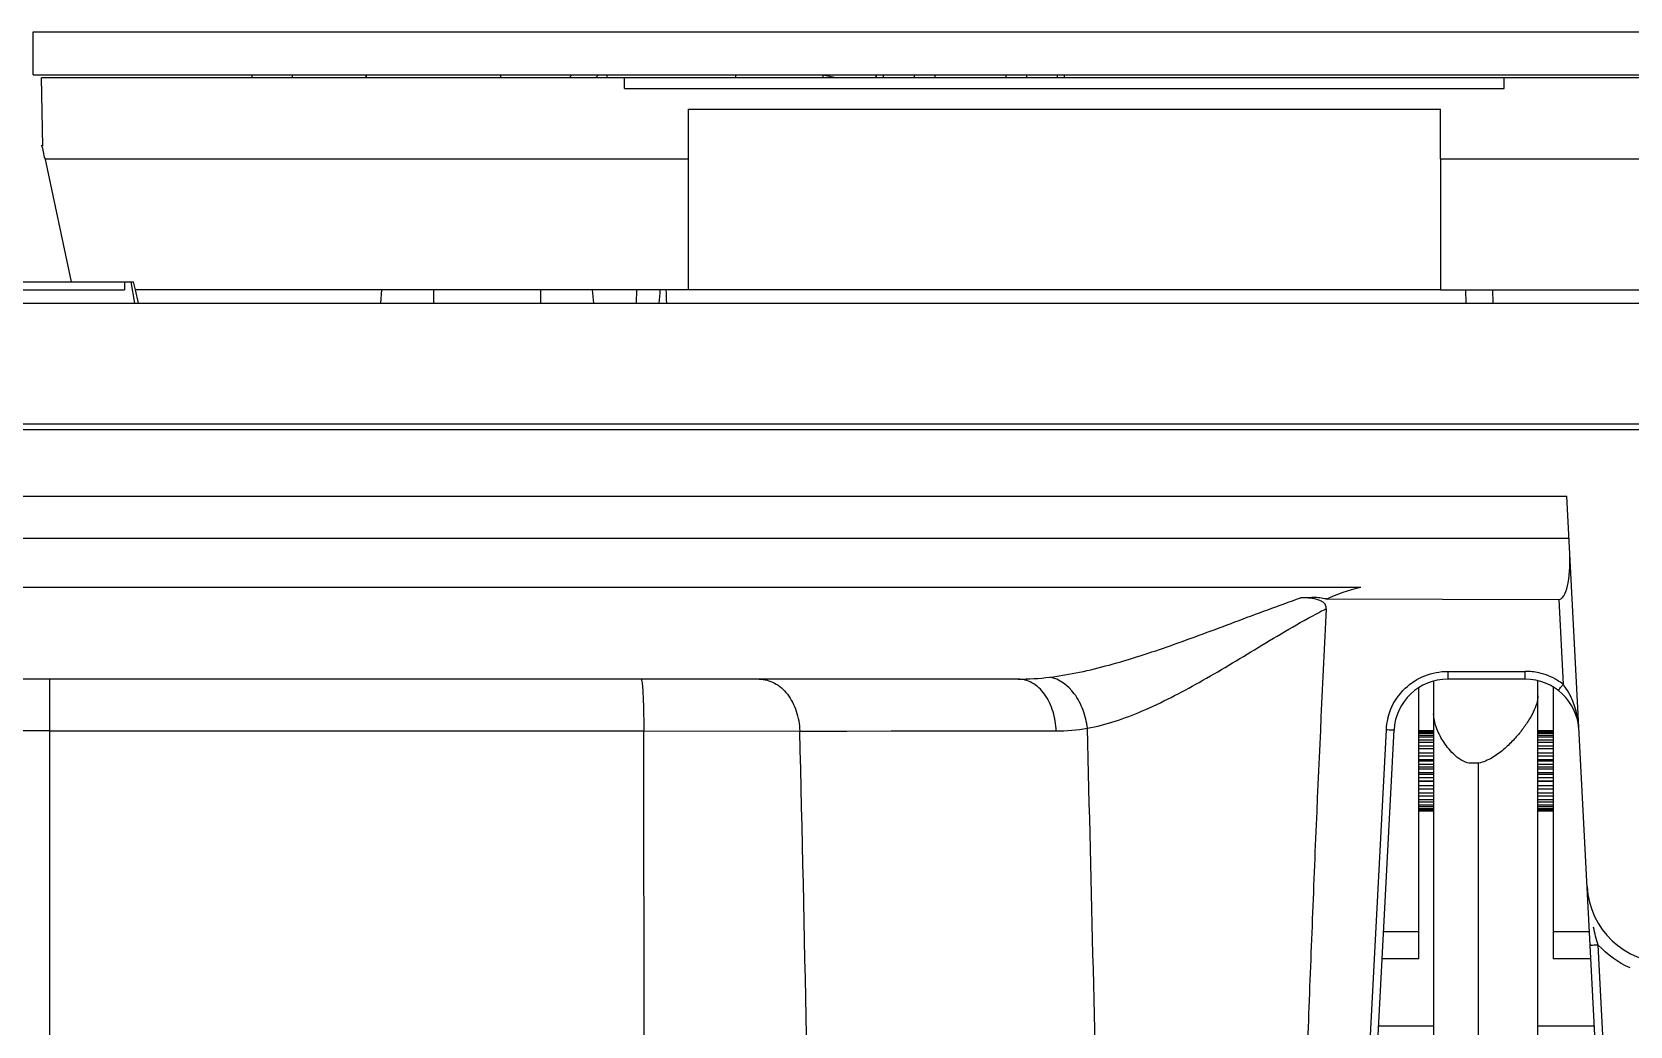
# Model space of a CAD drawing. Header units: millimetres. Extents: x -73584 to -37571, y -61249 to -50748.
# Drawn here: x -53534.2 to -53474.7, y -59218.2 to -59181.2 of the extents above; entities that cross this region are included whole.
import ezdxf

# ---------------------------------------------------------------- set-up
doc = ezdxf.new("R2010")
doc.units = ezdxf.units.MM
doc.header["$LTSCALE"] = 200
doc.layers.add('DIM', color=3, linetype='Continuous')

# ---------------------------------------------------------------- blocks, each defined once
blk = doc.blocks.new('12586')
at = {"color": 7, "linetype": 'Continuous'}
for p, q in [((-40121.546, -54856.421), (-40121.546, -54854.821)), ((-40121.546, -54854.821), (-39871.746, -54854.821)), ((-40121.546, -54856.421), (-39871.746, -54856.421)), ((-40121.253, -54856.521), (-40121.208, -54859.069)), ((-40121.233, -54856.521), (-40046.524, -54856.521)), ((-40113.398, -54856.521), (-40113.397, -54856.421)), ((-40111.895, -54856.521), (-40111.897, -54856.421)), ((-40109.156, -54856.421), (-40109.156, -54856.521)), ((-40109.147, -54856.421), (-40109.147, -54856.521)), ((-40104.147, -54856.421), (-40104.147, -54856.521)), ((-40099.524, -54856.921), (-40099.524, -54856.521)), ((-40095.399, -54856.421), (-40095.399, -54856.521)), ((-40092.15, -54856.421), (-40092.15, -54856.521)), ((-40092.15, -54856.421), (-40091.65, -54856.521)), ((-40090.156, -54856.521), (-40090.156, -54856.421)), ((-40090.147, -54856.521), (-40090.147, -54856.421)), ((-40089.892, -54856.421), (-40089.892, -54856.521)), ((-40088.733, -54856.521), (-40088.733, -54856.421)), ((-40087.958, -54856.521), (-40087.958, -54856.421)), ((-40085.335, -54856.421), (-40085.335, -54856.521)), ((-40084.56, -54856.421), (-40084.56, -54856.521)), ((-40083.401, -54856.521), (-40083.401, -54856.421)), ((-40083.147, -54856.521), (-40083.147, -54856.421)), ((-40066.768, -54856.921), (-40066.768, -54856.521)), ((-40099.524, -54856.921), (-40066.768, -54856.921)), ((-40097.146, -54859.55), (-40097.146, -54857.693)), ((-40097.146, -54857.693), (-40069.146, -54857.693)), ((-40069.146, -54859.55), (-40069.146, -54857.693)), ((-40121.117, -54859.508), (-40120.137, -54864.121)), ((-40121.11, -54859.542), (-40097.146, -54859.55)), ((-40097.146, -54864.421), (-40097.146, -54859.55)), ((-40069.146, -54859.55), (-39924.146, -54859.55)), ((-40069.146, -54859.55), (-40069.146, -54864.421)), ((-40146.146, -54864.421), (-40118.146, -54864.421)), ((-40125.482, -54864.121), (-40117.808, -54864.121)), ((-40118.146, -54864.121), (-40118.146, -54864.421)), ((-40117.909, -54864.121), (-40117.78, -54864.921)), ((-40117.74, -54864.421), (-40117.808, -54864.121)), ((-40117.626, -54864.921), (-40117.74, -54864.421)), ((-40069.146, -54864.421), (-40117.74, -54864.421)), ((-40108.576, -54864.421), (-40108.618, -54864.921)), ((-40108.576, -54864.421), (-40108.618, -54864.921)), ((-40106.646, -54864.421), (-40106.646, -54864.921)), ((-40102.646, -54864.921), (-40102.646, -54864.421)), ((-40099.085, -54864.421), (-40099.094, -54864.921)), ((-40069.146, -54864.421), (-39896.146, -54864.421)), ((-40068.207, -54864.421), (-40068.199, -54864.921)), ((-40067.207, -54864.421), (-40067.199, -54864.921)), ((-40370.397, -54864.921), (-39872.897, -54864.921)), ((-40178.848, -54872.11), (-40064.445, -54872.11)), ((-40063.17, -54896.429), (-40064.445, -54872.11)), ((-40064.362, -54873.691), (-40178.931, -54873.691)), ((-40171.035, -54875.502), (-40072.109, -54875.502)), ((-40073.403, -54875.936), (-40064.743, -54875.956)), ((-40064.743, -54875.956), (-40064.577, -54879.115)), ((-40068.876, -54878.634), (-40065.986, -54878.634)), ((-40068.876, -54878.634), (-40068.876, -54878.921)), ((-40065.986, -54878.921), (-40065.986, -54878.634)), ((-40084.872, -54878.921), (-40158.409, -54878.921)), ((-40120.933, -54915.888), (-40120.934, -54878.921)), ((-40069.949, -54889.334), (-40069.949, -54879.234)), ((-40069.399, -54879), (-40069.399, -54896.055)), ((-40065.986, -54878.921), (-40068.876, -54878.921)), ((-40065.516, -54882.111), (-40065.516, -54878.979)), ((-40064.949, -54879.211), (-40064.949, -54889.334)), ((-40120.934, -54880.851), (-40122.36, -54880.851)), ((-40120.934, -54880.851), (-40098.812, -54880.851)), ((-40098.812, -54880.851), (-40093.004, -54880.855)), ((-40098.755, -54915.886), (-40098.812, -54880.851)), ((-40093.004, -54880.855), (-40083.458, -54880.851)), ((-40071.172, -54880.813), (-40071.97, -54896.026)), ((-40071.708, -54896.755), (-40070.873, -54880.816)), ((-40069.949, -54880.837), (-40069.399, -54880.837)), ((-40069.949, -54880.85), (-40069.399, -54880.85)), ((-40069.949, -54880.889), (-40069.399, -54880.889)), ((-40069.949, -54880.929), (-40069.399, -54880.929)), ((-40069.949, -54881.004), (-40069.399, -54881.004)), ((-40069.949, -54881.069), (-40069.399, -54881.069)), ((-40069.949, -54881.177), (-40069.399, -54881.177)), ((-40065.516, -54880.837), (-40064.949, -54880.837)), ((-40065.516, -54880.85), (-40064.949, -54880.85)), ((-40065.516, -54880.889), (-40064.949, -54880.889)), ((-40065.516, -54880.929), (-40064.949, -54880.929)), ((-40065.516, -54881.004), (-40064.949, -54881.004)), ((-40065.516, -54881.069), (-40064.949, -54881.069)), ((-40065.516, -54881.177), (-40064.949, -54881.177)), ((-40069.949, -54881.264), (-40069.399, -54881.264)), ((-40069.949, -54881.401), (-40069.399, -54881.401)), ((-40069.949, -54881.506), (-40069.399, -54881.506)), ((-40069.949, -54881.665), (-40069.399, -54881.665)), ((-40069.949, -54881.784), (-40069.399, -54881.784)), ((-40065.516, -54881.264), (-40064.949, -54881.264)), ((-40065.516, -54881.401), (-40064.949, -54881.401)), ((-40065.516, -54881.506), (-40064.949, -54881.506)), ((-40065.516, -54881.665), (-40064.949, -54881.665)), ((-40065.516, -54881.784), (-40064.949, -54881.784)), ((-40069.399, -54881.932), (-40069.949, -54881.932)), ((-40069.949, -54881.959), (-40069.399, -54881.959)), ((-40069.949, -54882.086), (-40069.399, -54882.086)), ((-40069.399, -54882.198), (-40069.949, -54882.198)), ((-40069.949, -54882.269), (-40069.399, -54882.269)), ((-40069.949, -54882.399), (-40069.399, -54882.399)), ((-40067.724, -54896.055), (-40067.723, -54882.057)), ((-40064.949, -54881.932), (-40065.516, -54881.932)), ((-40065.516, -54881.959), (-40064.949, -54881.959)), ((-40065.516, -54882.086), (-40064.949, -54882.086)), ((-40065.516, -54882.557), (-40065.516, -54882.111)), ((-40064.949, -54882.198), (-40065.516, -54882.198)), ((-40065.516, -54882.269), (-40064.949, -54882.269)), ((-40065.516, -54882.399), (-40064.949, -54882.399)), ((-40069.399, -54882.47), (-40069.949, -54882.47)), ((-40069.949, -54882.582), (-40069.399, -54882.582)), ((-40069.949, -54882.709), (-40069.399, -54882.709)), ((-40069.399, -54882.736), (-40069.949, -54882.736)), ((-40069.949, -54882.884), (-40069.399, -54882.884)), ((-40069.949, -54883.003), (-40069.399, -54883.003)), ((-40064.949, -54882.47), (-40065.516, -54882.47)), ((-40065.516, -54896.056), (-40065.516, -54882.557)), ((-40065.516, -54882.582), (-40064.949, -54882.582)), ((-40065.516, -54882.709), (-40064.949, -54882.709)), ((-40064.949, -54882.736), (-40065.516, -54882.736)), ((-40065.516, -54882.884), (-40064.949, -54882.884)), ((-40065.516, -54883.003), (-40064.949, -54883.003)), ((-40069.949, -54883.162), (-40069.399, -54883.162)), ((-40069.949, -54883.267), (-40069.399, -54883.267)), ((-40069.949, -54883.404), (-40069.399, -54883.404)), ((-40069.949, -54883.491), (-40069.399, -54883.491)), ((-40069.949, -54883.599), (-40069.399, -54883.599)), ((-40065.516, -54883.162), (-40064.949, -54883.162)), ((-40065.516, -54883.267), (-40064.949, -54883.267)), ((-40065.516, -54883.404), (-40064.949, -54883.404)), ((-40065.516, -54883.491), (-40064.949, -54883.491)), ((-40065.516, -54883.599), (-40064.949, -54883.599)), ((-40069.949, -54883.664), (-40069.399, -54883.664)), ((-40069.949, -54883.739), (-40069.399, -54883.739)), ((-40069.949, -54883.779), (-40069.399, -54883.779)), ((-40069.949, -54883.818), (-40069.399, -54883.818)), ((-40069.949, -54883.831), (-40069.399, -54883.831)), ((-40065.516, -54883.664), (-40064.949, -54883.664)), ((-40065.516, -54883.739), (-40064.949, -54883.739)), ((-40065.516, -54883.779), (-40064.949, -54883.779)), ((-40065.516, -54883.818), (-40064.949, -54883.818)), ((-40065.516, -54883.831), (-40064.949, -54883.831)), ((-40069.949, -54888.334), (-40071.267, -54888.334)), ((-40063.595, -54888.334), (-40064.949, -54888.334)), ((-40062.927, -54895.358), (-40063.269, -54888.829)), ((-40069.949, -54889.334), (-40071.319, -54889.334)), ((-40063.542, -54889.334), (-40064.949, -54889.334)), ((-40071.45, -54891.834), (-40069.399, -54891.834)), ((-40065.516, -54891.834), (-40063.411, -54891.834))]:
    blk.add_line(p, q, dxfattribs=at)
blk.add_lwpolyline([(-40093.004, -54880.855), (-40091.252, -54880.855), (-40089.605, -54880.854), (-40088.118, -54880.852), (-40086.659, -54880.852), (-40085.089, -54880.851), (-40083.458, -54880.851)], dxfattribs=at)
for centre, radius, start, end in [((-40102.417, -54854.928), 2.426, 318.94363, 322.00881), ((-40101.335, -54856.729), 1.194, 10.02492, 14.94493), ((-40065.928, -54891.539), 16.963, 116.12428, 117.01621), ((-40065.987, -54880.943), 2.309, 77.43152, 89.97567), ((-40065.991, -54880.947), 2.314, 58.61975, 77.34678), ((-40084.874, -54869.116), 9.805, 270.0076, 276.90402), ((-40068.876, -54880.921), 2, 90, 177), ((-40065.986, -54880.921), 2, 3.00009, 90), ((-40065.987, -54880.936), 2.302, 52.24551, 58.56856), ((-40066.118, -54880.36), 1.98, 36.90525, 38.93332), ((-40068.868, -54880.936), 2.308, 165.91736, 176.95635), ((-40067.899, -54886.06), 4.007, 87.48674, 92.51309), ((-40060.687, -54886.487), 3, 183, 270)]:
    blk.add_arc(centre, radius, start, end, dxfattribs=at)
for centre, major_axis, ratio, start_param, end_param in [((-40106.647, -54856.111), (5.495, 0.587), 0.399969, -0.442329, -0.397564), ((-40102.647, -55411.949), (0, 558.577), 0.017455, -0.2037, -0.199227), ((-40102.647, -55240.197), (6.897, 394.974), 0.017449, 0.313367, 0.317451), ((-40102.647, -55354.659), (0, 558.577), 0.017455, -0.501712, -0.499847), ((-40064.834, -54874.235), (-0.1, 1.72), 0.290096, -3.158401, -1.589826)]:
    blk.add_ellipse(centre, major_axis=major_axis, ratio=ratio, start_param=start_param, end_param=end_param, dxfattribs=at)
for points, knots in [([(-40121.109, -54859.546), (-40121.127, -54859.46), (-40121.161, -54859.289), (-40121.208, -54859.121), (-40121.226, -54859.035)], [0, 0, 0, 0, 0.500021, 1, 1, 1, 1]), ([(-40083.695, -54878.85), (-40082.948, -54878.756), (-40081.419, -54878.42), (-40079.134, -54877.669), (-40076.775, -54876.781), (-40075.171, -54876.183), (-40074.352, -54875.893)], [0, 0, 0, 0, 0.229946, 0.476675, 0.734752, 1, 1, 1, 1]), ([(-40082.291, -54880.752), (-40081.591, -54880.623), (-40080.155, -54880.127), (-40078.066, -54879.036), (-40075.905, -54877.728), (-40074.421, -54876.828), (-40073.634, -54876.427)], [0, 0, 0, 0, 0.219918, 0.464576, 0.727176, 1, 1, 1, 1]), ([(-40073.403, -54875.936), (-40073.483, -54875.936), (-40073.637, -54875.89), (-40073.876, -54875.883), (-40074.114, -54875.898), (-40074.273, -54875.893), (-40074.352, -54875.893)], [0, 0, 0, 0, 0.250006, 0.499338, 0.750092, 1, 1, 1, 1]), ([(-40073.398, -54876.309), (-40073.395, -54876.261), (-40073.411, -54876.161), (-40073.512, -54876.051), (-40073.642, -54875.986), (-40073.826, -54875.93), (-40074.065, -54875.899), (-40074.257, -54875.893), (-40074.352, -54875.893)], [0, 0, 0, 0, 0.124595, 0.249251, 0.374359, 0.499513, 0.749695, 1, 1, 1, 1]), ([(-40074.079, -54892.391), (-40074.031, -54891.05), (-40073.926, -54888.369), (-40073.714, -54883.008), (-40073.518, -54878.989), (-40073.391, -54876.309)], [0, 0, 0, 0, 0.250106, 0.49989, 1, 1, 1, 1]), ([(-40070.458, -54879.264), (-40070.248, -54879.066), (-40069.748, -54878.745), (-40069.165, -54878.634), (-40068.876, -54878.634)], [0, 0, 0, 0, 0.499948, 1, 1, 1, 1]), ([(-40098.91, -54878.921), (-40098.906, -54878.921), (-40098.897, -54878.936), (-40098.885, -54878.982), (-40098.869, -54879.09), (-40098.855, -54879.263), (-40098.841, -54879.5), (-40098.829, -54879.787), (-40098.817, -54880.244), (-40098.813, -54880.603), (-40098.812, -54880.851)], [0, 0, 0, 0, 0.006799, 0.02181, 0.078661, 0.170387, 0.293585, 0.443998, 0.616282, 1, 1, 1, 1]), ([(-40094.51, -54878.921), (-40094.316, -54878.921), (-40093.905, -54879.033), (-40093.418, -54879.478), (-40093.098, -54880.115), (-40093.013, -54880.603), (-40093.004, -54880.855)], [0, 0, 0, 0, 0.216995, 0.454162, 0.71786, 1, 1, 1, 1]), ([(-40083.458, -54880.851), (-40083.464, -54880.609), (-40083.537, -54880.125), (-40083.836, -54879.483), (-40084.303, -54879.032), (-40084.696, -54878.921), (-40084.872, -54878.921)], [0, 0, 0, 0, 0.277379, 0.554744, 0.798016, 1, 1, 1, 1]), ([(-40082.291, -54880.751), (-40082.317, -54880.521), (-40082.432, -54880.067), (-40082.802, -54879.326), (-40083.332, -54878.91), (-40083.695, -54878.85)], [0, 0, 0, 0, 0.279202, 0.556933, 1, 1, 1, 1]), ([(-40071.106, -54880.374), (-40071.08, -54880.269), (-40070.946, -54879.858), (-40070.692, -54879.487), (-40070.458, -54879.264)], [0, 0, 0, 0, 0.251529, 1, 1, 1, 1]), ([(-40064.761, -54879.34), (-40064.76, -54879.341), (-40064.754, -54879.331), (-40064.744, -54879.324), (-40064.726, -54879.301), (-40064.692, -54879.262), (-40064.642, -54879.198), (-40064.6, -54879.144), (-40064.577, -54879.115)], [0, 0, 0, 0, 0.019312, 0.074911, 0.166016, 0.291596, 0.627266, 1, 1, 1, 1]), ([(-40065.516, -54879.547), (-40065.516, -54879.642), (-40065.557, -54879.852), (-40065.689, -54880.167), (-40065.885, -54880.506), (-40066.136, -54880.858), (-40066.44, -54881.215), (-40066.798, -54881.561), (-40067.217, -54881.872), (-40067.547, -54882.017), (-40067.723, -54882.057)], [0, 0, 0, 0, 0.082296, 0.180397, 0.293034, 0.417845, 0.552524, 0.695259, 0.844753, 1, 1, 1, 1]), ([(-40068.075, -54882.057), (-40068.297, -54882.007), (-40068.59, -54881.801), (-40068.879, -54881.475), (-40069.11, -54881.145), (-40069.317, -54880.734), (-40069.399, -54880.38), (-40069.399, -54880.215)], [0, 0, 0, 0, 0.286445, 0.422545, 0.552708, 0.792283, 1, 1, 1, 1]), ([(-40092.209, -54911.055), (-40092.315, -54908.546), (-40092.661, -54898.481), (-40092.809, -54888.411), (-40093.003, -54880.855)], [0, 0, 0, 0, 0.249393, 1, 1, 1, 1]), ([(-40070.873, -54880.816), (-40070.873, -54880.818), (-40070.884, -54880.818), (-40070.898, -54880.821), (-40070.927, -54880.821), (-40070.981, -54880.821), (-40071.065, -54880.818), (-40071.136, -54880.815), (-40071.172, -54880.813)], [0, 0, 0, 0, 0.02036, 0.076629, 0.168366, 0.294517, 0.630486, 1, 1, 1, 1]), ([(-40063.269, -54888.829), (-40063.307, -54888.831), (-40063.377, -54888.834), (-40063.461, -54888.837), (-40063.514, -54888.836), (-40063.543, -54888.836), (-40063.557, -54888.834), (-40063.569, -54888.834), (-40063.569, -54888.832)], [0, 0, 0, 0, 0.381127, 0.705196, 0.829341, 0.921584, 0.978921, 1, 1, 1, 1])]:
    blk.add_open_spline(points, degree=3, knots=knots, dxfattribs=at)
for points in [[(-40073.403, -54875.94), (-40072.986, -54875.756), (-40072.556, -54875.59), (-40072.109, -54875.502)], [(-40063.989, -54880.816), (-40064.019, -54880.239), (-40064.187, -54879.633), (-40064.534, -54879.171)], [(-40083.458, -54880.851), (-40083.068, -54880.85), (-40082.676, -54880.819), (-40082.291, -54880.751)], [(-40081.838, -54898.699), (-40082.007, -54892.717), (-40082.141, -54886.734), (-40082.291, -54880.751)], [(-40063.269, -54888.829), (-40063.354, -54888.615), (-40063.397, -54888.385), (-40063.444, -54888.16)], [(-40062.086, -54889.675), (-40062.53, -54889.481), (-40062.939, -54889.184), (-40063.269, -54888.829)]]:
    blk.add_open_spline(points, degree=3, dxfattribs=at)
blk = doc.blocks.new('23-D1020-B_EXTRUSION-MAIN-BODY_BASESTAND-0_5m_Absen-PL__363', base_point=(418.75, -61.98))
at = {"color": 7, "linetype": 'Continuous'}
for p, q in [((892.007, 18.02), (441.246, 18.02)), ((892.007, 17.82), (441.246, 17.82))]:
    blk.add_line(p, q, dxfattribs=at)
blk = doc.blocks.new('Top1', base_point=(668.75, -75.52))
blk.add_blockref('23-D1020-B_EXTRUSION-MAIN-BODY_BASESTAND-0_5m_Absen-PL__363', (418.75, -61.98))
blk = doc.blocks.new('*U1115')
at = {"xscale": -1, "rotation": 359.9999999999976}
blk.add_blockref('Top1', (0, -53.713), dxfattribs=at)
at = {"layer": 'DIM', "color": 0}
blk.add_blockref('12586', (40121.647, 54909.248), dxfattribs=at)
blk = doc.blocks.new('*U1116')
at = {"layer": 'DIM', "color": 0, "linetype": 'ByBlock', "lineweight": -2, "transparency": 16777216}
blk.add_blockref('*U1115', (1000, 0), dxfattribs=at)

msp = doc.modelspace()

# ---------------------------------------------------------------- block references
at = {"layer": 'DIM', "color": 0}
msp.add_blockref('*U1116', (-54534.278, -59235.614), dxfattribs=at)

doc.saveas('drawing.dxf')
